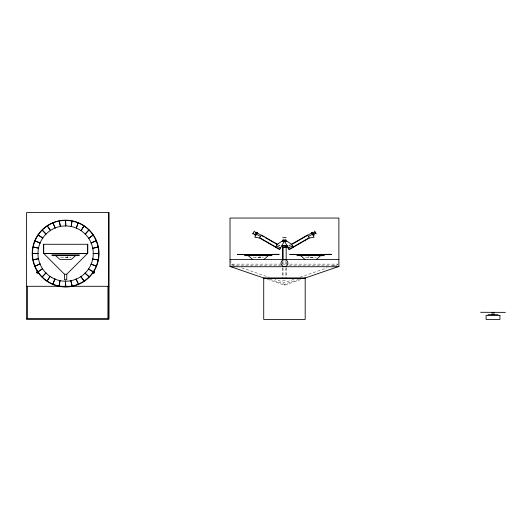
<?xml version="1.0" encoding="UTF-8"?>
<svg xmlns="http://www.w3.org/2000/svg" width="532" height="532" viewBox="0 0 532 532"><rect width="100%" height="100%" fill="white"/><g stroke="black" fill="none" stroke-linecap="round" stroke-linejoin="round"><path stroke-width="0.4" stroke-dasharray="2.66 2" d="M288.297 246.136L290.432 244.906M289.155 245.977L290.578 245.152M293.77 279.353L284.454 282.558L275.137 279.353M299.982 277.219L327.16 267.869M332.6 266L338.033 264.125L289.022 264.125M269.704 279.214L284.454 284.288L299.21 279.214M267.37 279.273L284.454 285.152L301.538 279.273M60.442 257.455L70.783 257.455M253.099 257.455L263.44 257.455M305.474 257.455L315.815 257.455M281.548 264.125L230.881 264.125L236.314 266M282.379 264.125L288.191 264.125M231.706 265.854L280.716 265.854M289.022 265.854L337.202 265.854M282.725 280.258L286.183 280.258M241.747 267.869L268.926 277.219M278.475 244.906L279.899 245.724M278.329 245.152L279.752 245.977M313.228 257.455L308.055 257.455M308.906 256.284L308.906 257.455M286.183 262.156L286.183 264.623M286.183 267.915L286.183 278.608M285.89 261.332L285.89 264.623M285.89 267.915L285.89 278.608M284.454 284.288L284.454 285.152M283.017 261.332L283.017 264.623M283.017 267.915L283.017 278.608M282.725 261.332L282.725 264.623M282.725 267.915L282.725 278.608M260.853 257.455L255.686 257.455M260.002 256.284L260.002 257.455M230.881 260.321L230.881 265.122M68.196 257.455L63.029 257.455M67.345 256.284L67.345 257.455"/><path stroke-width="0.8" d="M252.687 233.947L254.363 231.041M254.682 235.104L256.358 232.191M255.407 235.576L257.136 232.584M257.382 232.723L254.788 237.212L259.643 238.023L279.599 249.541L284.454 241.129L289.315 249.541M259.643 238.023L261.372 235.031L277.764 244.494M275.609 247.24L277.338 244.248L282.598 240.843L286.316 240.843L291.576 244.248L293.305 247.24M286.03 246.509L285.651 246.895L285.205 246.522M43.724 244.281L43.724 253.498L64.458 274.233L64.458 279.706L66.766 279.706L66.766 274.233L87.501 253.498L87.501 244.281M75.305 255.899L71.222 259.523L60.003 259.523L55.92 255.899M263.879 259.523L267.962 255.899M316.254 259.523L320.337 255.899M291.15 244.494L307.536 235.031L309.265 238.023L314.119 237.212L311.526 232.723M292.72 243.922L306.971 235.689M307.682 235.284L311.672 232.976M312.065 233.083L312.816 232.65M313.102 233.149L315.097 231.999M288.198 248.191L292.44 245.744M308.4 236.527L312.39 234.22M313.68 234.147L315.675 232.996M313.215 235.078L313.966 234.645M289.834 248.91L308.407 238.183M309.265 238.023L289.062 249.688L286.761 245.405M303.865 278.475L338.884 266.426M108.841 212.574L26.6 212.574L26.6 319.426L108.841 319.426L108.841 212.574L108.794 318.562L26.6 318.562M282.778 237.671L286.136 237.671M282.778 239.979L286.136 239.979M282.153 241.129L286.761 241.129M281.987 245.405L286.928 245.405M286.761 245.698L282.153 245.405M282.625 245.897L286.283 245.897M282.625 247.054L286.283 247.054M44.874 253.571L86.35 253.571M51.91 254.868L79.315 254.868M244.567 254.868L271.972 254.868M296.942 254.868L324.34 254.868M51.91 255.639L79.315 255.639M244.567 255.639L271.972 255.639M296.942 255.639L324.34 255.639M230.023 259.523L338.884 259.523M230.881 266.718L338.884 266.718L338.884 218.047L230.023 218.047L230.023 266.718M64.458 274.233L66.766 274.233M263.719 278.303L305.188 278.303M26.6 286.302L108.841 286.302M487.977 314.671L498.058 314.671M230.023 266.426L265.042 278.475M282.997 247.413L283.017 259.683M257.235 232.976L260.56 234.898M261.225 235.284L264.078 236.926M265.501 237.751L273.342 242.273M274.765 243.097L276.906 244.334M254.768 231.879L256.843 233.083M256.517 234.22L260.507 236.527M276.474 245.744L280.464 248.045M252.946 233.495L255.693 235.078M260.5 238.183L279.746 249.289M300.946 255.899L305.029 259.523M248.577 255.899L252.66 259.523M314.545 231.041L316.227 233.947M312.55 232.191L314.232 235.104M311.779 232.584L313.508 235.576M505.4 312.37L480.629 312.297M493.882 312.37L493.882 314.671M492.153 312.37L492.153 314.671M286.309 245.405L286.309 247.513L282.605 247.513L282.605 245.405M286.183 245.698L286.183 259.683M285.604 239.979L285.604 240.843M283.303 239.979L283.303 240.843M282.725 245.698L282.725 259.683M107.936 286.302L107.91 318.562M27.504 286.302L27.465 318.562M33.217 246.981L38.55 248.198L33.217 246.981M98.021 259.869L92.621 259.077L98.021 259.869M32.585 253.352L38.038 253.644L32.585 253.352M98.659 253.498L93.186 253.644L98.659 253.498M36.987 272.105C37.546 274.346 38.803 270.668 36.987 272.105M60.036 280.504L59.099 285.897L60.036 280.504M71.986 221.093L71.195 226.492L71.986 221.093M93.14 272.158C93.692 274.399 94.949 270.722 93.14 272.158M35.085 240.85L40.08 243.077L35.085 240.85M96.179 266.007L91.032 264.185L96.179 266.007M54.929 278.921L52.967 284.028L54.929 278.921M78.118 222.928L76.302 228.075L78.118 222.928M38.178 235.078L42.799 238.01L38.178 235.078M93.113 271.786L88.425 268.986L93.113 271.786M50.121 276.314L47.195 280.936L50.121 276.314M83.903 226L81.103 230.682L83.903 226M42.247 230.13L46.011 234.1L42.247 230.13M89.07 276.753L85.014 273.102L89.07 276.753M46.011 272.896L42.247 276.866L46.011 272.896M88.864 230.043L85.213 234.1L88.864 230.043M47.315 225.98L50.46 230.456L47.315 225.98M84.023 280.916L80.764 276.54L84.023 280.916M42.573 268.647L38.098 271.799L42.573 268.647M93.034 235.091L88.658 238.349L93.034 235.091M52.967 222.968L55.195 227.969L52.967 222.968M78.384 283.955L76.036 279.027L78.384 283.955M40.08 263.919L35.085 266.146L40.08 263.919M96.073 240.723L91.145 243.077L96.073 240.723M59.238 221.073L60.435 226.413L59.238 221.073M72.126 285.877L70.789 280.583L72.126 285.877M38.53 258.678L33.19 259.875L38.53 258.678M97.994 246.988L92.701 248.318L97.994 246.988M65.616 220.454L65.755 225.92L65.616 220.454M65.755 286.522L65.469 281.076L65.755 286.522M87.787 244.281L43.438 244.281L43.438 253.498L87.787 253.498L87.787 244.281M279.061 254.349L237.591 254.582L279.061 254.349M331.316 254.349L289.847 254.582L331.316 254.349M305.188 278.017L263.719 278.017L263.719 319.426L305.188 319.426L305.188 278.017M499.927 315.39L486.102 315.39L486.102 319.426L499.927 319.426L499.927 315.39M36.967 272.929A0.851 0.851 0 0 0 38.371 272.457A0.851 0.851 0 0 0 37.26 271.48A0.851 0.851 0 0 0 36.967 272.929M93.12 272.989A0.851 0.851 0 0 0 94.523 272.51A0.851 0.851 0 0 0 93.406 271.539A0.851 0.851 0 0 0 93.12 272.989M48.911 282.505A33.41 33.41 0 0 0 99.019 253.571A33.41 33.41 0 0 0 48.911 224.637A33.41 33.41 0 0 0 48.911 282.505M51.79 277.511A27.651 27.651 0 0 0 93.26 253.571A27.651 27.651 0 0 0 51.79 229.625A27.651 27.651 0 0 0 51.79 277.511M42.194 276.986A33.117 33.117 0 0 0 97.602 262.143A33.117 33.117 0 0 0 57.044 221.578A33.117 33.117 0 0 0 42.194 276.986M282.725 266.113A3.458 3.458 0 0 0 287.912 263.121A3.458 3.458 0 0 0 282.725 260.128A3.458 3.458 0 0 0 282.725 266.113"/></g></svg>
